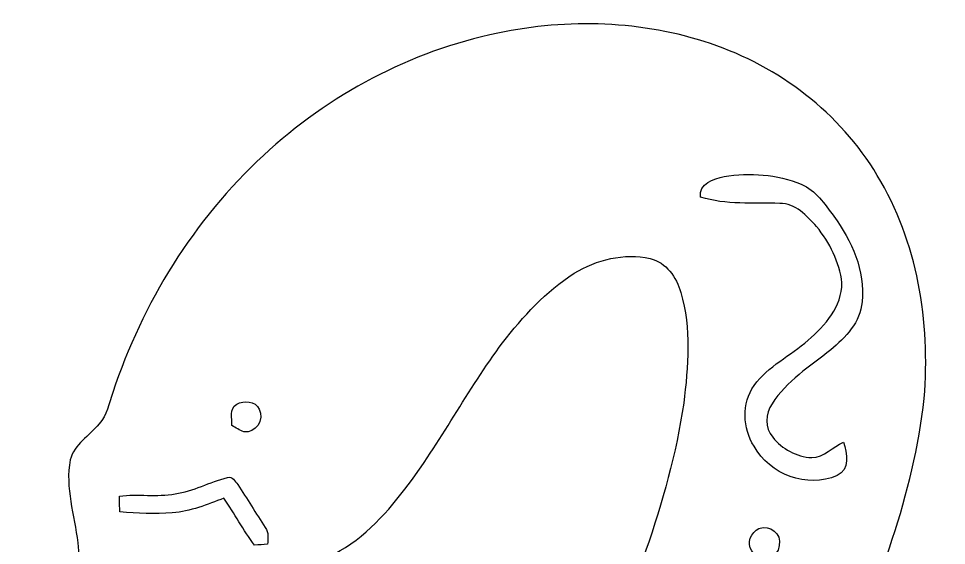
# Model space of a CAD drawing. Header units: centimetres. Extents: x -13 to 13.3, y -11.4 to 12.6.
# Drawn here: x -13.02 to -2.82, y 2.72 to 8.51 of the extents above; entities that cross this region are included whole.
import ezdxf

# ---------------------------------------------------------------- set-up
doc = ezdxf.new("R2010")
doc.units = ezdxf.units.CM
doc.header["$MEASUREMENT"] = 0
doc.layers.add('Camada 1', color=7, linetype='Continuous')

msp = doc.modelspace()

# ---------------------------------------------------------------- linework, layer by layer
at = {"layer": 'Camada 1', "color": 156}
for points, knots in [([(-7.75229, 8.35518), (-6.98183, 8.51429), (-6.16479, 8.49312), (-5.41655, 8.23841), (-5.41655, 8.23841), (-4.66336, 7.98759), (-3.99097, 7.47606), (-3.58281, 6.79062), (-3.58281, 6.79062), (-3.14184, 6.06107), (-2.9972, 5.17983), (-3.0674, 4.33809), (-3.0674, 4.33809), (-3.18028, 3.27942), (-3.58104, 2.27999), (-3.99625, 1.30915), (-3.99625, 1.30915), (-4.30883, 0.61277), (-4.64397, -0.07372), (-5.00909, -0.74436), (-5.00909, -0.74436), (-5.08246, -0.87982), (-5.16113, -1.02059), (-5.17031, -1.17827), (-5.17031, -1.17827), (-5.01614, -1.11512), (-4.93923, -0.9599), (-4.84928, -0.83114), (-4.84928, -0.83114), (-3.41595, 1.28729), (-1.62172, 3.19017), (0.54539, 4.56776), (0.54539, 4.56776), (2.50966, 5.82648), (4.7872, 6.60011), (7.11763, 6.75393), (7.11763, 6.75393), (7.32367, 6.75957), (7.53426, 6.81884), (7.73677, 6.75534), (7.73677, 6.75534), (8.34036, 6.59694), (8.81944, 5.96087), (8.69843, 5.3294), (8.69843, 5.3294), (8.66634, 5.09763), (8.55169, 4.8895), (8.42539, 4.69652), (8.42539, 4.69652), (8.3714, 4.62667), (8.43138, 4.5413), (8.44515, 4.46722), (8.44515, 4.46722), (8.53792, 4.19311), (8.49347, 3.88654), (8.364, 3.63185), (8.364, 3.63185), (8.31814, 3.54047), (8.26981, 3.45015), (8.23489, 3.35385), (8.23489, 3.35385), (8.38129, 3.38561), (8.50969, 3.46604), (8.64693, 3.52283), (8.64693, 3.52283), (9.21773, 3.77119), (9.81039, 3.96768), (10.41082, 4.13066), (10.41082, 4.13066), (10.93257, 4.27248), (11.49349, 4.32399), (12.02055, 4.18007), (12.02055, 4.18007), (12.35638, 4.08269), (12.67142, 3.87244), (12.84427, 3.562), (12.84427, 3.562), (13.03796, 3.23532), (13.10393, 2.80704), (12.91519, 2.46274), (12.91519, 2.46274), (12.82876, 2.27646), (12.66859, 2.14488), (12.51832, 2.01224), (12.51832, 2.01224), (12.69858, 1.81821), (12.87673, 1.60725), (12.94095, 1.34372), (12.94095, 1.34372), (13.02419, 1.02093), (12.99986, 0.65829), (12.82064, 0.37076), (12.82064, 0.37076), (12.7247, 0.21237), (12.57723, 0.09455), (12.4206, -0.00034), (12.4206, -0.00034), (12.51761, -0.16686), (12.62203, -0.33584), (12.6566, -0.52846), (12.6566, -0.52846), (12.7314, -0.92075), (12.64038, -1.36983), (12.33557, -1.6457), (12.33557, -1.6457), (12.23715, -1.75718), (12.09004, -1.80233), (11.98209, -1.90041), (11.98209, -1.90041), (12.39025, -2.05458), (12.80548, -2.19145), (13.21364, -2.34667), (13.21364, -2.34667), (13.29372, -2.38019), (13.25879, -2.47896), (13.22458, -2.53505), (13.22458, -2.53505), (12.77301, -3.34503), (12.07099, -3.98604), (11.30828, -4.49932), (11.30828, -4.49932), (11.25889, -4.52754), (11.23032, -4.57553), (11.21867, -4.62986), (11.21867, -4.62986), (10.84932, -5.9203), (10.21362, -7.14587), (9.29886, -8.13435), (9.29886, -8.13435), (8.35766, -9.16727), (7.13705, -9.91763), (5.83635, -10.41082), (5.83635, -10.41082), (4.06646, -11.08004), (2.16534, -11.32311), (0.28327, -11.37532), (0.28327, -11.37532), (-2.59326, -11.43776), (-5.45958, -11.0617), (-8.2811, -10.52865), (-8.2811, -10.52865), (-8.72207, -10.52054), (-9.17328, -10.57416), (-9.60437, -10.44963), (-9.60437, -10.44963), (-10.4708, -10.25806), (-11.20352, -9.61354), (-11.55241, -8.80463), (-11.55241, -8.80463), (-11.89178, -8.04298), (-11.93799, -7.17727), (-11.79407, -6.36376), (-11.79407, -6.36376), (-11.557, -5.06236), (-10.84968, -3.88231), (-9.92751, -2.94886), (-9.92751, -2.94886), (-9.71479, -2.72555), (-9.46961, -2.53717), (-9.25794, -2.31315), (-9.25794, -2.31315), (-8.69597, -1.77517), (-8.20349, -1.16804), (-7.76252, -0.52811), (-7.76252, -0.52811), (-7.08271, 0.46177), (-6.52921, 1.53882), (-6.12598, 2.66982), (-6.12598, 2.66982), (-5.94218, 3.19546), (-5.79225, 3.73486), (-5.71041, 4.28625), (-5.71041, 4.28625), (-5.66137, 4.68948), (-5.6268, 5.10786), (-5.74216, 5.50333), (-5.74216, 5.50333), (-5.79049, 5.66914), (-5.90303, 5.83459), (-6.08047, 5.87621), (-6.08047, 5.87621), (-6.36517, 5.93972), (-6.66891, 5.86527), (-6.91444, 5.71358), (-6.91444, 5.71358), (-7.22629, 5.51709), (-7.47783, 5.23875), (-7.70149, 4.94911), (-7.70149, 4.94911), (-8.08743, 4.43159), (-8.38481, 3.85409), (-8.77464, 3.33974), (-8.77464, 3.33974), (-9.00324, 3.04411), (-9.26605, 2.7566), (-9.61248, 2.60032), (-9.61248, 2.60032), (-9.7536, 2.52942), (-9.91093, 2.49977), (-10.05487, 2.43699), (-10.05487, 2.43699), (-10.50042, 2.06058), (-10.87366, 1.60619), (-11.32169, 1.23225), (-11.32169, 1.23225), (-11.64343, 0.94156), (-11.97751, 0.66498), (-12.31265, 0.39017), (-12.31265, 0.39017), (-12.48057, 0.25929), (-12.64284, 0.11077), (-12.84216, 0.03033), (-12.84216, 0.03033), (-12.91836, -0.01235), (-13.0115, 0.06597), (-13.01009, 0.14569), (-13.01009, 0.14569), (-13.02138, 0.41663), (-12.92718, 0.67734), (-12.85839, 0.93556), (-12.85839, 0.93556), (-12.75785, 1.32326), (-12.50456, 1.6524), (-12.42201, 2.04611), (-12.42201, 2.04611), (-12.35851, 2.27576), (-12.3504, 2.51566), (-12.36979, 2.75201), (-12.36979, 2.75201), (-12.40683, 3.05399), (-12.51231, 3.35667), (-12.4534, 3.66289), (-12.4534, 3.66289), (-12.40789, 3.83611), (-12.2435, 3.92852), (-12.13449, 4.05729), (-12.13449, 4.05729), (-12.04912, 4.15361), (-12.02795, 4.28483), (-11.98668, 4.40302), (-11.98668, 4.40302), (-11.65683, 5.38833), (-11.09627, 6.30414), (-10.32933, 7.00933), (-10.32933, 7.00933), (-9.61143, 7.67785), (-8.71396, 8.15586), (-7.75229, 8.35518)], [0, 0, 0, 0, 0.01587302, 0.01587302, 0.01587302, 0.01587302, 0.03174603, 0.03174603, 0.03174603, 0.03174603, 0.04761905, 0.04761905, 0.04761905, 0.04761905, 0.06349206, 0.06349206, 0.06349206, 0.06349206, 0.07936508, 0.07936508, 0.07936508, 0.07936508, 0.0952381, 0.0952381, 0.0952381, 0.0952381, 0.11111111, 0.11111111, 0.11111111, 0.11111111, 0.12698413, 0.12698413, 0.12698413, 0.12698413, 0.14285714, 0.14285714, 0.14285714, 0.14285714, 0.15873016, 0.15873016, 0.15873016, 0.15873016, 0.17460317, 0.17460317, 0.17460317, 0.17460317, 0.19047619, 0.19047619, 0.19047619, 0.19047619, 0.20634921, 0.20634921, 0.20634921, 0.20634921, 0.22222222, 0.22222222, 0.22222222, 0.22222222, 0.23809524, 0.23809524, 0.23809524, 0.23809524, 0.25396825, 0.25396825, 0.25396825, 0.25396825, 0.26984127, 0.26984127, 0.26984127, 0.26984127, 0.28571429, 0.28571429, 0.28571429, 0.28571429, 0.3015873, 0.3015873, 0.3015873, 0.3015873, 0.31746032, 0.31746032, 0.31746032, 0.31746032, 0.33333333, 0.33333333, 0.33333333, 0.33333333, 0.34920635, 0.34920635, 0.34920635, 0.34920635, 0.36507937, 0.36507937, 0.36507937, 0.36507937, 0.38095238, 0.38095238, 0.38095238, 0.38095238, 0.3968254, 0.3968254, 0.3968254, 0.3968254, 0.41269841, 0.41269841, 0.41269841, 0.41269841, 0.42857143, 0.42857143, 0.42857143, 0.42857143, 0.44444444, 0.44444444, 0.44444444, 0.44444444, 0.46031746, 0.46031746, 0.46031746, 0.46031746, 0.47619048, 0.47619048, 0.47619048, 0.47619048, 0.49206349, 0.49206349, 0.49206349, 0.49206349, 0.50793651, 0.50793651, 0.50793651, 0.50793651, 0.52380952, 0.52380952, 0.52380952, 0.52380952, 0.53968254, 0.53968254, 0.53968254, 0.53968254, 0.55555556, 0.55555556, 0.55555556, 0.55555556, 0.57142857, 0.57142857, 0.57142857, 0.57142857, 0.58730159, 0.58730159, 0.58730159, 0.58730159, 0.6031746, 0.6031746, 0.6031746, 0.6031746, 0.61904762, 0.61904762, 0.61904762, 0.61904762, 0.63492063, 0.63492063, 0.63492063, 0.63492063, 0.65079365, 0.65079365, 0.65079365, 0.65079365, 0.66666667, 0.66666667, 0.66666667, 0.66666667, 0.68253968, 0.68253968, 0.68253968, 0.68253968, 0.6984127, 0.6984127, 0.6984127, 0.6984127, 0.71428571, 0.71428571, 0.71428571, 0.71428571, 0.73015873, 0.73015873, 0.73015873, 0.73015873, 0.74603175, 0.74603175, 0.74603175, 0.74603175, 0.76190476, 0.76190476, 0.76190476, 0.76190476, 0.77777778, 0.77777778, 0.77777778, 0.77777778, 0.79365079, 0.79365079, 0.79365079, 0.79365079, 0.80952381, 0.80952381, 0.80952381, 0.80952381, 0.82539683, 0.82539683, 0.82539683, 0.82539683, 0.84126984, 0.84126984, 0.84126984, 0.84126984, 0.85714286, 0.85714286, 0.85714286, 0.85714286, 0.87301587, 0.87301587, 0.87301587, 0.87301587, 0.88888889, 0.88888889, 0.88888889, 0.88888889, 0.9047619, 0.9047619, 0.9047619, 0.9047619, 0.92063492, 0.92063492, 0.92063492, 0.92063492, 0.93650794, 0.93650794, 0.93650794, 0.93650794, 0.95238095, 0.95238095, 0.95238095, 0.95238095, 0.96825397, 0.96825397, 0.96825397, 0.96825397, 1, 1, 1, 1]), ([(-5.26625, 6.77791), (-5.26625, 6.77791), (-5.26625, 6.77791), (-5.26625, 6.77791), (-5.26625, 6.77791), (-5.38161, 6.75498), (-5.54531, 6.6989), (-5.52591, 6.55143), (-5.52591, 6.55143), (-5.24369, 6.46289), (-4.94595, 6.49076), (-4.65525, 6.48229), (-4.65525, 6.48229), (-4.48132, 6.48652), (-4.35751, 6.34471), (-4.24956, 6.22757), (-4.24956, 6.22757), (-4.10774, 6.05013), (-3.99696, 5.83776), (-3.97121, 5.60951), (-3.97121, 5.60951), (-3.97087, 5.34916), (-4.155, 5.13749), (-4.3434, 4.9791), (-4.3434, 4.9791), (-4.53531, 4.80589), (-4.78472, 4.69652), (-4.93606, 4.48027), (-4.93606, 4.48027), (-5.07505, 4.2859), (-5.06306, 4.01143), (-4.93783, 3.81316), (-4.93783, 3.81316), (-4.76708, 3.50273), (-4.35292, 3.34715), (-4.02519, 3.49074), (-4.02519, 3.49074), (-3.87772, 3.55106), (-3.91829, 3.73768), (-3.95252, 3.85762), (-3.95252, 3.85762), (-4.07353, 3.80929), (-4.16489, 3.68899), (-4.30354, 3.68864), (-4.30354, 3.68864), (-4.4704, 3.69359), (-4.62845, 3.78354), (-4.73216, 3.9123), (-4.73216, 3.9123), (-4.82282, 4.01284), (-4.81365, 4.173), (-4.73886, 4.27989), (-4.73886, 4.27989), (-4.57975, 4.53073), (-4.32187, 4.68982), (-4.09504, 4.87186), (-4.09504, 4.87186), (-3.93312, 5.00837), (-3.76695, 5.17701), (-3.75002, 5.39996), (-3.75002, 5.39996), (-3.71086, 5.74321), (-3.86749, 6.07094), (-4.06118, 6.34364), (-4.06118, 6.34364), (-4.16348, 6.47452), (-4.25838, 6.62727), (-4.41854, 6.69288), (-4.41854, 6.69288), (-4.68488, 6.80261), (-4.98403, 6.82412), (-5.26625, 6.77791)], [0, 0, 0, 0, 0.05263158, 0.05263158, 0.05263158, 0.05263158, 0.10526316, 0.10526316, 0.10526316, 0.10526316, 0.15789474, 0.15789474, 0.15789474, 0.15789474, 0.21052632, 0.21052632, 0.21052632, 0.21052632, 0.26315789, 0.26315789, 0.26315789, 0.26315789, 0.31578947, 0.31578947, 0.31578947, 0.31578947, 0.36842105, 0.36842105, 0.36842105, 0.36842105, 0.42105263, 0.42105263, 0.42105263, 0.42105263, 0.47368421, 0.47368421, 0.47368421, 0.47368421, 0.52631579, 0.52631579, 0.52631579, 0.52631579, 0.57894737, 0.57894737, 0.57894737, 0.57894737, 0.63157895, 0.63157895, 0.63157895, 0.63157895, 0.68421053, 0.68421053, 0.68421053, 0.68421053, 0.73684211, 0.73684211, 0.73684211, 0.73684211, 0.78947368, 0.78947368, 0.78947368, 0.78947368, 0.84210526, 0.84210526, 0.84210526, 0.84210526, 0.89473684, 0.89473684, 0.89473684, 0.89473684, 1, 1, 1, 1]), ([(-10.62354, 4.2746), (-10.62354, 4.2746), (-10.62354, 4.2746), (-10.62354, 4.2746), (-10.62354, 4.2746), (-10.70751, 4.22592), (-10.67329, 4.11973), (-10.67646, 4.04071), (-10.67646, 4.04071), (-10.63377, 4.01637), (-10.59215, 3.98955), (-10.54629, 3.9705), (-10.54629, 3.9705), (-10.41717, 3.95076), (-10.31346, 4.10739), (-10.3773, 4.21957), (-10.3773, 4.21957), (-10.41646, 4.31305), (-10.54629, 4.31765), (-10.62354, 4.2746)], [0, 0, 0, 0, 0.16666667, 0.16666667, 0.16666667, 0.16666667, 0.33333333, 0.33333333, 0.33333333, 0.33333333, 0.5, 0.5, 0.5, 0.5, 0.66666667, 0.66666667, 0.66666667, 0.66666667, 1, 1, 1, 1]), ([(-11.30018, 3.28965), (-11.30018, 3.28965), (-11.30018, 3.28965), (-11.30018, 3.28965), (-11.30018, 3.28965), (-11.50231, 3.25154), (-11.70869, 3.29177), (-11.91189, 3.26424), (-11.91189, 3.26424), (-11.91294, 3.2064), (-11.91153, 3.14819), (-11.90695, 3.09033), (-11.90695, 3.09033), (-11.71575, 3.0741), (-11.52312, 3.06775), (-11.33122, 3.08151), (-11.33122, 3.08151), (-11.13296, 3.09457), (-10.9481, 3.17287), (-10.76395, 3.24131), (-10.76395, 3.24131), (-10.6493, 3.07128), (-10.55088, 2.88995), (-10.42776, 2.7252), (-10.42776, 2.7252), (-10.38013, 2.72803), (-10.3325, 2.7319), (-10.28488, 2.73614), (-10.28488, 2.73614), (-10.27923, 2.79822), (-10.26971, 2.86561), (-10.31098, 2.91853), (-10.31098, 2.91853), (-10.41082, 3.07728), (-10.50995, 3.23639), (-10.61261, 3.39302), (-10.61261, 3.39302), (-10.64189, 3.42477), (-10.67293, 3.48614), (-10.72479, 3.46816), (-10.72479, 3.46816), (-10.91988, 3.41982), (-11.09944, 3.31857), (-11.30018, 3.28965)], [0, 0, 0, 0, 0.08333333, 0.08333333, 0.08333333, 0.08333333, 0.16666667, 0.16666667, 0.16666667, 0.16666667, 0.25, 0.25, 0.25, 0.25, 0.33333333, 0.33333333, 0.33333333, 0.33333333, 0.41666667, 0.41666667, 0.41666667, 0.41666667, 0.5, 0.5, 0.5, 0.5, 0.58333333, 0.58333333, 0.58333333, 0.58333333, 0.66666667, 0.66666667, 0.66666667, 0.66666667, 0.75, 0.75, 0.75, 0.75, 0.83333333, 0.83333333, 0.83333333, 0.83333333, 1, 1, 1, 1]), ([(-4.88421, 2.90795), (-4.88421, 2.90795), (-4.88421, 2.90795), (-4.88421, 2.90795), (-4.88421, 2.90795), (-4.97063, 2.87126), (-5.02425, 2.7446), (-4.96147, 2.66381), (-4.96147, 2.66381), (-4.89832, 2.53541), (-4.66865, 2.57245), (-4.6609, 2.72133), (-4.6609, 2.72133), (-4.63091, 2.85043), (-4.76425, 2.95556), (-4.88421, 2.90795)], [0, 0, 0, 0, 0.2, 0.2, 0.2, 0.2, 0.4, 0.4, 0.4, 0.4, 0.6, 0.6, 0.6, 0.6, 1, 1, 1, 1])]:
    msp.add_open_spline(points, degree=3, knots=knots, dxfattribs=at)

doc.saveas('drawing.dxf')
